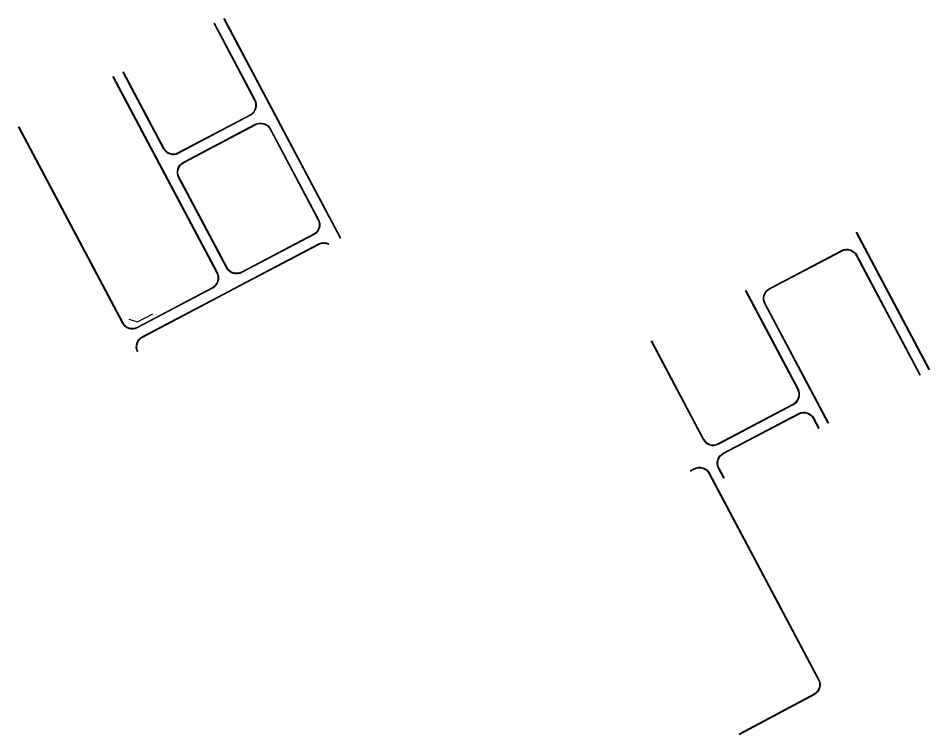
# Model space of a CAD drawing. Header units: metres. Extents: x 303173 to 305738, y 6269065 to 6269981.
# Drawn here: x 305019 to 305738, y 6269247 to 6269812 of the extents above; entities that cross this region are included whole.
import ezdxf

# ---------------------------------------------------------------- set-up
doc = ezdxf.new("R2010")
doc.units = ezdxf.units.M
doc.layers.add('Notes', color=7, linetype='Continuous')

msp = doc.modelspace()

# ---------------------------------------------------------------- linework, layer by layer
at = {"layer": 'Notes', "elevation": 0.23}
for points in [[(305181.09, 6269812.19), (305272.97, 6269638.92)], [(305181.48, 6269812.4), (305273.37, 6269639.13)]]:
    msp.add_lwpolyline(points, dxfattribs=at)
at = {"layer": 'Notes'}
for points, elevation in [([(305101.29, 6269770.17), (305133.38, 6269709.69, 0.411767), (305145.43, 6269705.96), (305202.66, 6269736.11, 0.399189), (305205.97, 6269747.98), (305173.93, 6269808.39)], -50.16), ([(305101.68, 6269770.38), (305133.78, 6269709.91, 0.411733), (305145.22, 6269706.36), (305202.43, 6269736.5, 0.398778), (305205.57, 6269747.77), (305173.53, 6269808.18)], -50.16), ([(305149.51, 6269698.44), (305206.29, 6269728.35, -0.412835), (305217.75, 6269724.8), (305255.56, 6269653.51, -0.398776), (305252.42, 6269642.24), (305195.27, 6269612.12, -0.411127), (305183.8, 6269615.66), (305145.95, 6269686.98, -0.413504), (305149.51, 6269698.44)], 2.73)]:
    msp.add_lwpolyline(points, format="xyb", dxfattribs=dict(at, elevation=elevation))
for points in [[(305018.96, 6269726.78), (305101.06, 6269572.09, 0.416036), (305113.21, 6269568.4), (305172.47, 6269599.61, 0.417613), (305176.17, 6269611.79), (305094.13, 6269766.37)], [(305019.36, 6269726.99), (305101.46, 6269572.3, 0.416109), (305113, 6269568.8), (305172.26, 6269600.01, 0.417678), (305175.77, 6269611.58), (305093.73, 6269766.16)], [(305113.15, 6269549.13, -0.416036), (305116.98, 6269561.24), (305176.24, 6269592.44), (305199.25, 6269604.56), (305256.43, 6269634.66, -0.226003), (305264.13, 6269634.55, -0.226003)], [(305113.55, 6269549.34, -0.416109), (305117.19, 6269560.84), (305176.45, 6269592.05), (305199.46, 6269604.16), (305256.63, 6269634.25, -0.22563), (305263.93, 6269634.14)]]:
    msp.add_lwpolyline(points, format="xyb", dxfattribs=at)
at = {"layer": 'Notes', "elevation": 2.73}
msp.add_lwpolyline([(305149.3, 6269698.84), (305206.09, 6269728.74, -0.412849), (305218.15, 6269725.01), (305255.95, 6269653.72, -0.399187), (305252.64, 6269641.85), (305195.47, 6269611.73, -0.411183), (305183.4, 6269615.45), (305145.55, 6269686.77, -0.413543)], format="xyb", close=True, dxfattribs=at)
at = {"layer": 'Notes', "transparency": 33554585, "elevation": -50.16}
for points in [[(305738.05, 6269534.74), (305680.47, 6269643.32)], [(305738.45, 6269534.95), (305680.87, 6269643.53)]]:
    msp.add_lwpolyline(points, dxfattribs=at)
for points in [[(305658.25, 6269492.72), (305608.15, 6269587.12, -0.415151), (305611.88, 6269599.24), (305668.71, 6269629.16, -0.413372), (305680.79, 6269625.44), (305730.9, 6269530.95)], [(305658.65, 6269492.93), (305608.55, 6269587.33, -0.415151), (305612.09, 6269598.84), (305668.92, 6269628.77, -0.413372), (305680.39, 6269625.23), (305730.5, 6269530.74)], [(305518.3, 6269557.92), (305559.56, 6269480.16, 0.413277), (305571.64, 6269476.44), (305630.97, 6269507.69, 0.415151), (305634.71, 6269519.8), (305593.46, 6269597.52)], [(305518.69, 6269558.13), (305559.96, 6269480.37, 0.413277), (305571.43, 6269476.84), (305630.76, 6269508.09, 0.415151), (305634.31, 6269519.59), (305593.06, 6269597.31)], [(305575.93, 6269449.33), (305571.75, 6269457.2, -0.415151), (305575.49, 6269469.31), (305634.82, 6269500.56, -0.413277), (305646.9, 6269496.84), (305651.1, 6269488.92)], [(305576.32, 6269449.54), (305572.15, 6269457.41, -0.415151), (305575.7, 6269468.91), (305635.03, 6269500.16, -0.413277), (305646.5, 6269496.62), (305650.7, 6269488.71)], [(305549.46, 6269455.51), (305552.46, 6269457.11, -0.415151), (305564.59, 6269453.41), (305650.87, 6269290.84, -0.416036), (305647.11, 6269278.71), (305588.05, 6269247.12)], [(305549.67, 6269455.11), (305552.67, 6269456.71, -0.415151), (305564.19, 6269453.2), (305650.47, 6269290.63, -0.416109), (305646.9, 6269279.11), (305587.84, 6269247.52)]]:
    msp.add_lwpolyline(points, format="xyb", dxfattribs=at)
at = {"layer": 'Notes'}
msp.add_lwpolyline([(305106.36, 6269574.91), (305113.13, 6269572.82), (305125.3, 6269579.23)], dxfattribs=at)

doc.saveas('drawing.dxf')
